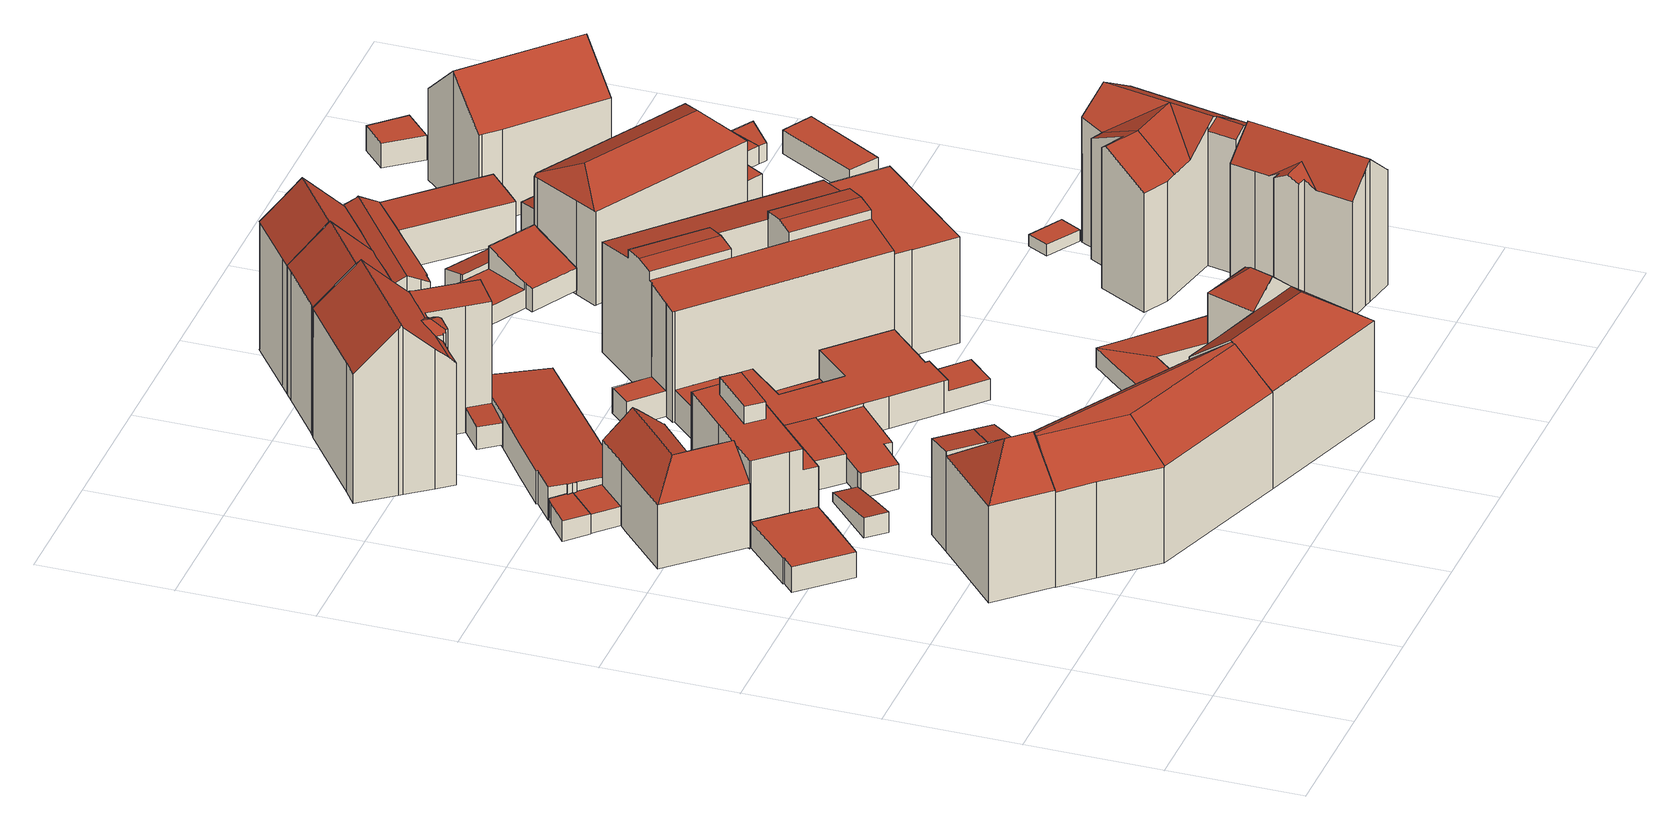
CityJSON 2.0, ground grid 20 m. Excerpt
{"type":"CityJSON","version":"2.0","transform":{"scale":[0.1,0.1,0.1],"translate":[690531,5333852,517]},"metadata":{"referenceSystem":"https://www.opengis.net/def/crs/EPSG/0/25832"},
"CityObjects":{
"building1":{"type":"Building","attributes":{"Gemeindeschluessel":"09162000","HoeheDach":"524.991","HoeheGrund":"520.970","Methode":"1000","NiedrigsteTraufeDesGebaeudes":"524.991","Geometrietyp2DReferenz":"3000","function":"31001_2000","roofType":"1000","measuredHeight":4.02},"geometry":[{"type":"MultiSurface","lod":"2","boundaries":[[[0,1,2,3]],[[4,5,6,7,8,9]],[[10,11,12,13]],[[3,2,11,10]],[[7,6,13,12]],[[4,9,14,15]],[[5,4,15,0,3,10,13,6]],[[9,8,7,12,11,2,1,14]],[[15,14,1,0]]],"semantics":{"surfaces":[{"type":"WallSurface"},{"type":"GroundSurface"},{"type":"RoofSurface"}],"values":[0,0,0,0,0,0,1,2,0]}}]},
"building2":{"type":"Building","attributes":{"Gemeindeschluessel":"09162000","HoeheDach":"541.400","HoeheGrund":"520.865","Methode":"2000","NiedrigsteTraufeDesGebaeudes":"535.930","Geometrietyp2DReferenz":"3000","function":"31001_9998","roofType":"3200","measuredHeight":20.54,"storeysAboveGround":5},"geometry":[{"type":"MultiSurface","lod":"2","boundaries":[[[16,17,18,19]],[[20,21,22,23]],[[24,25,26,27,28]],[[22,29,23]],[[16,24,28,30,31,32,17]],[[25,23,29,33,26]],[[34,35,32,31]],[[20,36,37,35,34,21]],[[27,38,30,28]],[[35,37,18,17,32]],[[26,33,38,27]],[[33,29,22,21,34,31,30,38]],[[20,23,25,24,16,19,36]],[[19,18,37,36]]],"semantics":{"surfaces":[{"type":"WallSurface"},{"type":"RoofSurface"},{"type":"GroundSurface"}],"values":[0,0,0,0,0,0,0,0,1,1,1,1,2,0]}}]},
"building3":{"type":"Building","attributes":{"Gemeindeschluessel":"09162000","HoeheDach":"534.930","HoeheGrund":"521.020","Methode":"2000","NiedrigsteTraufeDesGebaeudes":"530.955","Geometrietyp2DReferenz":"3000","function":"31001_9998","roofType":"3100","measuredHeight":13.91,"storeysAboveGround":3},"geometry":[{"type":"MultiSurface","lod":"2","boundaries":[[[39,40,41,42,43,44]],[[45,46,47,48,49,50]],[[51,52,53,54,49,48]],[[52,51,55,56,57,40,39,44,58,59,60,61,62,63,53]],[[50,64,65,66,67,68,43]],[[51,48,47,55]],[[49,54,69,70,65,64,50]],[[42,41,71,46,45,50,43]],[[59,67,66,60]],[[43,68,67,59,58,44]],[[65,70,69,54,53,63,62,61,60,66]],[[57,71,41,40]],[[57,56,55,47,46,71]]],"semantics":{"surfaces":[{"type":"WallSurface"},{"type":"RoofSurface"},{"type":"GroundSurface"}],"values":[0,1,0,2,1,0,1,1,0,0,0,0,0]}}]},
"building4":{"type":"Building","attributes":{"Gemeindeschluessel":"09162000","HoeheDach":"524.084","HoeheGrund":"520.920","Methode":"1000","NiedrigsteTraufeDesGebaeudes":"524.084","Geometrietyp2DReferenz":"3000","function":"31001_2000","roofType":"1000","measuredHeight":3.16},"geometry":[{"type":"MultiSurface","lod":"2","boundaries":[[[72,73,74,75]],[[76,77,78,79,80,81]],[[80,82,83,84,85,81]],[[84,83,86,87]],[[88,89,78,77]],[[77,76,81,85,84,87,72,75,90,88]],[[90,91,89,88]],[[75,74,91,90]],[[79,78,89,91,74,73,86,83,82,80]],[[87,86,73,72]]],"semantics":{"surfaces":[{"type":"WallSurface"},{"type":"GroundSurface"},{"type":"RoofSurface"}],"values":[0,0,0,0,0,1,0,0,2,0]}}]},
"building5":{"type":"Building","attributes":{"Gemeindeschluessel":"09162000","HoeheDach":"536.641","HoeheGrund":"520.920","Methode":"1000","NiedrigsteTraufeDesGebaeudes":"536.000","Geometrietyp2DReferenz":"3000","function":"31001_9998","roofType":"1000","measuredHeight":15.72},"geometry":[{"type":"MultiSurface","lod":"2","boundaries":[[[92,93,94,37,95,35]],[[23,96,20,97,36,98]],[[36,37,94,98]],[[98,94,93,23]],[[35,95,37,36,97,20]],[[96,23,93,92,35,20]]],"semantics":{"surfaces":[{"type":"RoofSurface"},{"type":"GroundSurface"},{"type":"WallSurface"}],"values":[0,1,2,2,2,2]}}]},
"building6":{"type":"Building","attributes":{"Gemeindeschluessel":"09162000","HoeheDach":"524.035","HoeheGrund":"521.020","Methode":"1000","NiedrigsteTraufeDesGebaeudes":"524.035","Geometrietyp2DReferenz":"3000","function":"31001_2000","roofType":"1000","measuredHeight":3.02},"geometry":[{"type":"MultiSurface","lod":"2","boundaries":[[[59,60,99,100]],[[100,99,101,102,103,104,105]],[[60,59,106,107,108,109,110]],[[101,110,109,102]],[[103,108,107,104]],[[59,100,105,106]],[[103,102,109,108]],[[105,104,107,106]],[[60,110,101,99]]],"semantics":{"surfaces":[{"type":"WallSurface"},{"type":"RoofSurface"},{"type":"GroundSurface"}],"values":[0,1,2,0,0,0,0,0,0]}}]},
"building7":{"type":"Building","attributes":{"Gemeindeschluessel":"09162000","HoeheDach":"524.172","HoeheGrund":"521.030","Methode":"1000","NiedrigsteTraufeDesGebaeudes":"522.413","Geometrietyp2DReferenz":"3000","function":"51009_1610","roofType":"1000","measuredHeight":3.14},"geometry":[{"type":"MultiSurface","lod":"2","boundaries":[[[111,112,113,114,115,116]],[[113,117,118,114]],[[111,119,120,112]],[[116,121,119,111]],[[121,122,118,117,120,119]],[[112,120,117,113]],[[114,118,122,115]],[[115,122,121,116]]],"semantics":{"surfaces":[{"type":"GroundSurface"},{"type":"WallSurface"},{"type":"RoofSurface"}],"values":[0,1,1,1,2,1,1,1]}}]},
"building8":{"type":"Building","attributes":{"Gemeindeschluessel":"09162000","HoeheDach":"541.180","HoeheGrund":"520.800","Methode":"2000","NiedrigsteTraufeDesGebaeudes":"535.838","Geometrietyp2DReferenz":"3000","function":"31001_1000","roofType":"2100","measuredHeight":20.38,"storeysAboveGround":5},"geometry":[{"type":"MultiSurface","lod":"2","boundaries":[[[123,124,125,126,127,128]],[[129,130,131,132,133,134,135,136]],[[137,138,139,123,128,140]],[[134,133,140,128,127,141]],[[131,130,142,139,138]],[[141,143,134]],[[142,124,123,139]],[[129,136,144,126,125]],[[132,137,140,133]],[[130,129,125,124,142]],[[131,138,137,132]],[[134,143,145,135]],[[135,145,144,136]],[[126,144,145,143,141,127]]],"semantics":{"surfaces":[{"type":"RoofSurface"},{"type":"GroundSurface"},{"type":"WallSurface"}],"values":[0,1,0,2,2,2,0,2,2,2,2,2,2,0]}}]},
"building9":{"type":"Building","attributes":{"Gemeindeschluessel":"09162000","HoeheDach":"537.343","HoeheGrund":"520.791","Methode":"2000","NiedrigsteTraufeDesGebaeudes":"531.300","Geometrietyp2DReferenz":"3000","function":"31001_9998","roofType":"1000","measuredHeight":16.55,"storeysAboveGround":4},"geometry":[{"type":"MultiSurface","lod":"2","boundaries":[[[146,147,148,149,150,151,152]],[[153,154,155,156]],[[157,158,159,160]],[[161,162,158,157]],[[163,164,165,166,161,157,160,167,168,169,170,171,172,173,174,175,176]],[[177,178,179,170,169,168]],[[162,180,181,182,183,184,185,186,187,188,179,178,177,189,159,158],[190,191,153,156]],[[166,180,162,161]],[[163,147,146,164]],[[176,148,147,163]],[[156,155,192,190]],[[154,193,192,155]],[[190,192,193,191]],[[172,187,186,173]],[[184,149,148,176,175,174,185]],[[173,186,185,174]],[[191,193,154,153]],[[159,189,177,168,167,160]],[[152,151,150,149,184,183,182,181]],[[170,179,188,171]],[[171,188,187,172]],[[165,164,146,152,181,180,166]]],"semantics":{"surfaces":[{"type":"RoofSurface"},{"type":"WallSurface"},{"type":"GroundSurface"}],"values":[0,1,1,1,2,1,0,1,1,1,1,0,1,1,1,1,1,1,1,1,1,1]}}]},
"building10":{"type":"Building","attributes":{"Gemeindeschluessel":"09162000","HoeheDach":"524.538","HoeheGrund":"520.630","Methode":"1000","NiedrigsteTraufeDesGebaeudes":"523.798","Geometrietyp2DReferenz":"3000","function":"51009_1610","roofType":"1000","measuredHeight":3.91},"geometry":[{"type":"MultiSurface","lod":"2","boundaries":[[[194,195,196,197]],[[198,199,200,201]],[[198,202,203,204,205,199]],[[197,196,206,207]],[[202,198,201,208,194,197,207,209,203]],[[208,201,200,210,195,194]],[[196,195,210,200,199,205,204,211,206]],[[207,206,211,209]],[[209,211,204,203]]],"semantics":{"surfaces":[{"type":"WallSurface"},{"type":"GroundSurface"},{"type":"RoofSurface"}],"values":[0,0,0,0,1,0,2,0,0]}}]},
"building11":{"type":"Building","attributes":{"Gemeindeschluessel":"09162000","HoeheDach":"525.450","HoeheGrund":"520.800","Methode":"1000","NiedrigsteTraufeDesGebaeudes":"525.450","Geometrietyp2DReferenz":"3000","function":"31001_2000","roofType":"1000","measuredHeight":4.65},"geometry":[{"type":"MultiSurface","lod":"2","boundaries":[[[212,213,214,215,216,217]],[[218,217,216,215,219,220]],[[213,212,221,163,176,214]],[[163,220,219,176]],[[176,219,215,214]],[[221,212,217,218,220,163]]],"semantics":{"surfaces":[{"type":"WallSurface"},{"type":"RoofSurface"},{"type":"GroundSurface"}],"values":[0,1,2,0,0,0]}}]},
"building12":{"type":"Building","attributes":{"Gemeindeschluessel":"09162000","HoeheDach":"524.962","HoeheGrund":"521.070","Methode":"1000","NiedrigsteTraufeDesGebaeudes":"524.962","Geometrietyp2DReferenz":"3000","function":"31001_2000","roofType":"1000","measuredHeight":3.89},"geometry":[{"type":"MultiSurface","lod":"2","boundaries":[[[222,223,224,225,226,227,228,229,230,231,232,233]],[[229,228,234,235,236,230]],[[237,238,239,240,241,242,243,244,245,236,235,234]],[[241,240,239,225,224,223]],[[243,233,232,244]],[[245,231,230,236]],[[242,241,223,222,233,243]],[[244,232,231,245]],[[238,226,225,239]],[[238,237,234,228,227,226]]],"semantics":{"surfaces":[{"type":"RoofSurface"},{"type":"WallSurface"},{"type":"GroundSurface"}],"values":[0,1,2,1,1,1,1,1,1,1]}}]},
"building13":{"type":"Building","attributes":{"Gemeindeschluessel":"09162000","HoeheDach":"525.927","HoeheGrund":"520.740","Methode":"2000","NiedrigsteTraufeDesGebaeudes":"524.840","Geometrietyp2DReferenz":"3000","function":"31001_9998","roofType":"9999","measuredHeight":5.19},"geometry":[{"type":"MultiSurface","lod":"2","boundaries":[[[246,247,248,249]],[[250,251,252,253]],[[253,252,254,255]],[[255,254,247,246]],[[256,257,258,259,260,261,262,263,264,265,266,267,268,269,270,250,253,255,246,249,271]],[[259,258,272,273,274,260]],[[261,275,276,262]],[[277,278,279,280,276,275,274,273,272,281,282,283,248,247,254,252,251,284,285,286,287]],[[265,278,277,266]],[[263,280,279,264]],[[268,286,285,269]],[[260,274,275,261]],[[257,281,272,258]],[[262,276,280,263]],[[257,256,271,283,282,281]],[[264,279,278,265]],[[267,287,286,268]],[[266,277,287,267]],[[285,284,251,250,270,269]],[[249,248,283,271]]],"semantics":{"surfaces":[{"type":"WallSurface"},{"type":"GroundSurface"},{"type":"RoofSurface"}],"values":[0,0,0,0,1,0,0,2,0,0,0,0,0,0,0,0,0,0,0,0]}}]},
"building14":{"type":"Building","attributes":{"Gemeindeschluessel":"09162000","HoeheDach":"547.660","HoeheGrund":"521.042","Methode":"2000","NiedrigsteTraufeDesGebaeudes":"540.303","Geometrietyp2DReferenz":"3000","function":"31001_1000","roofType":"3100","measuredHeight":26.62,"storeysAboveGround":5},"geometry":[{"type":"MultiSurface","lod":"2","boundaries":[[[288,289,290,291]],[[292,293,294,295]],[[296,297,298,299,300,301,302]],[[303,304,305,306]],[[300,307,301]],[[308,309,297,296,310,311]],[[310,296,302]],[[312,313,314,315,316]],[[295,294,317,318]],[[319,320,321,322]],[[323,305,304,324,307,300]],[[325,326,327,317,294,293,328,329,330]],[[330,307,324,325]],[[331,332,333,316,315,302,301,307,329,334,335,336]],[[318,317,327,337]],[[288,306,305,323,289]],[[314,311,310,302,315]],[[337,327,326,338]],[[290,289,323,300,299]],[[339,340,341,342]],[[292,343,335,334,328,293]],[[344,345,340,339]],[[331,321,320,346,341,340,345,332]],[[308,311,314,313]],[[303,338,326,325,324,304]],[[342,341,346,320,319]],[[347,322,321,331,336]],[[303,306,288,291,348,309,308,313,312,349,344,339,342,319,322,347,343,292,295,318,337,338]],[[329,307,330]],[[348,298,297,309]],[[312,316,333,349]],[[329,328,334]],[[344,349,333,332,345]],[[347,336,335,343]],[[348,291,290,299,298]]],"semantics":{"surfaces":[{"type":"WallSurface"},{"type":"RoofSurface"},{"type":"GroundSurface"}],"values":[0,0,1,0,1,0,0,0,0,0,1,1,0,1,0,0,1,0,1,0,0,0,1,0,0,0,0,2,0,0,0,0,0,0,0]}}]},
"building15":{"type":"Building","attributes":{"Gemeindeschluessel":"09162000","HoeheDach":"524.989","HoeheGrund":"521.090","Methode":"1000","NiedrigsteTraufeDesGebaeudes":"524.555","Geometrietyp2DReferenz":"3000","function":"31001_2000","roofType":"1000","measuredHeight":3.9},"geometry":[{"type":"MultiSurface","lod":"2","boundaries":[[[350,351,352,353]],[[354,355,356,357]],[[357,350,353,354]],[[355,352,351,356]],[[357,356,351,350]],[[353,352,355,354]]],"semantics":{"surfaces":[{"type":"WallSurface"},{"type":"GroundSurface"},{"type":"RoofSurface"}],"values":[0,0,1,2,0,0]}}]},
"building16":{"type":"Building","attributes":{"Gemeindeschluessel":"09162000","HoeheDach":"541.480","HoeheGrund":"520.780","Methode":"2000","NiedrigsteTraufeDesGebaeudes":"536.153","Geometrietyp2DReferenz":"3000","function":"31001_1000","roofType":"3200","measuredHeight":20.7,"storeysAboveGround":5},"geometry":[{"type":"MultiSurface","lod":"2","boundaries":[[[136,358,359,360]],[[361,362,363,364,365]],[[366,367,368]],[[369,366,368,370]],[[371,372,373,130,129,374,136,360,375,376,377,378]],[[361,379,362]],[[370,368,377,376]],[[130,365,364,129]],[[380,367,366,369]],[[367,378,377,368]],[[362,379,380,381,370,382,359,358,363]],[[373,361,365,130]],[[360,359,382,375]],[[364,363,358,136,374,129]],[[375,382,370,376]],[[373,372,371,378,367,380,379,361]],[[381,380,369,370]]],"semantics":{"surfaces":[{"type":"WallSurface"},{"type":"RoofSurface"},{"type":"GroundSurface"}],"values":[0,1,1,1,2,1,0,0,1,0,1,0,0,0,0,0,0]}}]},
"building17":{"type":"Building","attributes":{"Gemeindeschluessel":"09162000","HoeheDach":"547.152","HoeheGrund":"521.150","Methode":"1000","NiedrigsteTraufeDesGebaeudes":"541.380","Geometrietyp2DReferenz":"3000","function":"31001_9998","roofType":"3100","measuredHeight":26,"storeysAboveGround":6},"geometry":[{"type":"MultiSurface","lod":"2","boundaries":[[[383,384,385,386,387,388,389,390,391,392,393,394]],[[389,395,396,390]],[[321,397,398,399,400,401,402,403,404]],[[386,397,321,387]],[[402,401,394,393,392,391,405,403]],[[384,399,398,385]],[[385,398,397,386]],[[390,396,405,391]],[[388,406,395,389]],[[383,400,399,384]],[[383,394,401,400]],[[404,403,405,396,395,406]],[[387,321,404,406,388]]],"semantics":{"surfaces":[{"type":"GroundSurface"},{"type":"WallSurface"},{"type":"RoofSurface"}],"values":[0,1,2,1,1,1,1,1,1,1,1,2,1]}}]},
"building18":{"type":"Building","attributes":{"Gemeindeschluessel":"09162000","HoeheDach":"525.360","HoeheGrund":"520.352","Methode":"2000","NiedrigsteTraufeDesGebaeudes":"520.898","Geometrietyp2DReferenz":"3000","function":"31001_2000","roofType":"1000","measuredHeight":5.01},"geometry":[{"type":"MultiSurface","lod":"2","boundaries":[[[407,408,409,410]],[[411,412,413,414]],[[415,416,417,418]],[[419,420,421,422]],[[423,424,421,420]],[[418,425,426,415]],[[417,427,425,418]],[[428,429,215,430]],[[431,432,433,414,413,434]],[[433,435,411,414]],[[415,426,436,416]],[[431,434,437,438]],[[439,432,431,438,428,430,440,423,420,419,407,410]],[[440,430,215,219]],[[439,410,409,412,411,435]],[[428,438,437,429]],[[440,219,424,423]],[[439,435,433,432]],[[215,429,437,434,413,412,409,408,436,426,425,427,422,421,424,219]],[[407,419,422,427,417,416,436,408]]],"semantics":{"surfaces":[{"type":"WallSurface"},{"type":"RoofSurface"},{"type":"GroundSurface"}],"values":[0,0,1,0,0,0,0,0,0,1,0,0,2,0,0,0,0,0,1,0]}}]},
"building19":{"type":"Building","attributes":{"Gemeindeschluessel":"09162000","HoeheDach":"524.457","HoeheGrund":"521.030","Methode":"1000","NiedrigsteTraufeDesGebaeudes":"524.457","Geometrietyp2DReferenz":"3000","function":"31001_2000","roofType":"1000","measuredHeight":3.43},"geometry":[{"type":"MultiSurface","lod":"2","boundaries":[[[441,442,443,444,445,446,447]],[[295,448,443,442]],[[449,448,295,292,343,450,451]],[[295,442,441,292]],[[447,446,450,343]],[[449,451,445,444]],[[445,451,450,446]],[[292,441,447,343]],[[448,449,444,443]]],"semantics":{"surfaces":[{"type":"RoofSurface"},{"type":"WallSurface"},{"type":"GroundSurface"}],"values":[0,1,2,1,1,1,1,1,1]}}]},
"building20":{"type":"Building","attributes":{"Gemeindeschluessel":"09162000","HoeheDach":"547.148","HoeheGrund":"521.060","Methode":"1000","NiedrigsteTraufeDesGebaeudes":"541.290","Geometrietyp2DReferenz":"3000","function":"31001_9998","roofType":"3100","measuredHeight":26.09,"storeysAboveGround":6},"geometry":[{"type":"MultiSurface","lod":"2","boundaries":[[[452,453,454,455,456,457]],[[458,394,459,460,461,391]],[[460,457,456,455,462,463,461]],[[464,465,466,467]],[[467,466,468,469]],[[467,469,394,458,391,470,471,454,453,452,464]],[[463,462,455,454,471,470]],[[459,468,466,465,457,460]],[[391,461,463,470]],[[465,464,452,457]],[[469,468,459,394]]],"semantics":{"surfaces":[{"type":"WallSurface"},{"type":"RoofSurface"},{"type":"GroundSurface"}],"values":[0,0,1,0,0,2,0,1,0,0,0]}}]},
"building21":{"type":"Building","attributes":{"Gemeindeschluessel":"09162000","HoeheDach":"523.848","HoeheGrund":"520.790","Methode":"2000","NiedrigsteTraufeDesGebaeudes":"523.544","Geometrietyp2DReferenz":"3000","function":"31001_2000","roofType":"1000","measuredHeight":3.06},"geometry":[{"type":"MultiSurface","lod":"2","boundaries":[[[472,473,474,475,476,477]],[[478,479,480,481,482,483]],[[375,484,485,360]],[[486,487,484,375]],[[486,488,489,490,491,487]],[[484,487,491,490,477,492,493,485]],[[474,473,481,480]],[[479,478,494,495,489,488,486,375,360,496,497,476,475,474,480]],[[493,492,477,476,497,496]],[[495,494,478,483,498,499,490,489]],[[490,499,498,483,482,481,473,472,477]],[[360,485,493,496]]],"semantics":{"surfaces":[{"type":"WallSurface"},{"type":"RoofSurface"},{"type":"GroundSurface"}],"values":[0,0,0,0,0,1,0,2,0,0,1,0]}}]},
"building22":{"type":"Building","attributes":{"Gemeindeschluessel":"09162000","HoeheDach":"540.990","HoeheGrund":"520.390","Methode":"1000","NiedrigsteTraufeDesGebaeudes":"524.380","Geometrietyp2DReferenz":"3000","function":"31001_9998","roofType":"2100","measuredHeight":20.6,"storeysAboveGround":4},"geometry":[{"type":"MultiSurface","lod":"2","boundaries":[[[500,501,502,503]],[[419,504,505,506]],[[507,407,419,506,508,500,503,509,510,511]],[[509,503,502,512,513,514]],[[515,516,517,518]],[[510,519,520,511]],[[521,522,523,524]],[[525,512,502,501]],[[526,527,528,529,530,531,514,513,532,505,504]],[[533,534,535,536]],[[535,534,537,520,519,538]],[[522,539,540,523]],[[530,515,518,531]],[[534,540,539,537]],[[528,521,524,529]],[[538,541,542,535]],[[533,543,529,524,523,540,534]],[[506,505,532,508]],[[516,542,541,517]],[[507,511,520,537,539,522,521,528,527]],[[544,536,535,542,516,515,530]],[[544,530,529,543]],[[526,504,419,407]],[[533,536,544,543]],[[507,527,526,407]],[[510,509,514,531,518,517,541,538,519]],[[500,508,532,525,501]],[[525,532,513,512]]],"semantics":{"surfaces":[{"type":"WallSurface"},{"type":"GroundSurface"},{"type":"RoofSurface"}],"values":[0,0,1,0,2,0,2,2,2,0,2,2,0,0,0,0,0,0,2,0,0,0,0,2,0,0,0,0]}}]},
"building23":{"type":"Building","attributes":{"Gemeindeschluessel":"09162000","HoeheDach":"523.711","HoeheGrund":"521.030","Methode":"1000","NiedrigsteTraufeDesGebaeudes":"523.711","Geometrietyp2DReferenz":"3000","function":"31001_2000","roofType":"1000","measuredHeight":2.68},"geometry":[{"type":"MultiSurface","lod":"2","boundaries":[[[545,546,547,548]],[[548,547,549,550]],[[551,552,553,554,545,548,550,555]],[[551,556,557,552]],[[553,558,559,554]],[[552,557,558,553]],[[555,560,556,551]],[[550,549,560,555]],[[560,549,547,546,559,558,557,556]],[[554,559,546,545]]],"semantics":{"surfaces":[{"type":"WallSurface"},{"type":"GroundSurface"},{"type":"RoofSurface"}],"values":[0,0,1,0,0,0,0,0,2,0]}}]},
"building24":{"type":"Building","attributes":{"Gemeindeschluessel":"09162000","HoeheDach":"527.332","HoeheGrund":"520.770","Methode":"2000","NiedrigsteTraufeDesGebaeudes":"523.724","Geometrietyp2DReferenz":"3000","function":"31001_2000","roofType":"1000","measuredHeight":6.56},"geometry":[{"type":"MultiSurface","lod":"2","boundaries":[[[561,562,563,564]],[[547,565,566,567,568,569]],[[570,571,572,573,574,549,575]],[[561,564,576,571,570,575,569,568,567,577,578,579,580,581]],[[576,582,572,571]],[[574,583,584,585,586,566,565,547,549]],[[585,584,579,578,577,586]],[[583,587,588,581,580,579,584]],[[574,573,587,583]],[[567,566,586,577]],[[575,549,547,569]],[[563,562,588,587,573,572,582]],[[564,563,582,576]],[[581,588,562,561]]],"semantics":{"surfaces":[{"type":"WallSurface"},{"type":"GroundSurface"},{"type":"RoofSurface"}],"values":[0,0,0,1,0,2,0,0,0,0,0,2,0,0]}}]},
"building25":{"type":"Building","attributes":{"Gemeindeschluessel":"09162000","HoeheDach":"537.147","HoeheGrund":"520.370","Methode":"1000","NiedrigsteTraufeDesGebaeudes":"537.147","Geometrietyp2DReferenz":"3000","function":"31001_9998","roofType":"1000","measuredHeight":16.78,"storeysAboveGround":4},"geometry":[{"type":"MultiSurface","lod":"2","boundaries":[[[511,589,590,591]],[[507,592,589,511]],[[591,590,593,594]],[[594,593,595,596]],[[507,511,591,594,596,597]],[[597,598,592,507]],[[596,595,598,597]],[[598,595,593,590,589,592]]],"semantics":{"surfaces":[{"type":"WallSurface"},{"type":"GroundSurface"},{"type":"RoofSurface"}],"values":[0,0,0,0,1,0,0,2]}}]},
"building26":{"type":"Building","attributes":{"Gemeindeschluessel":"09162000","HoeheDach":"528.890","HoeheGrund":"520.700","Methode":"2000","NiedrigsteTraufeDesGebaeudes":"527.232","Geometrietyp2DReferenz":"3000","function":"31001_1000","roofType":"3100","measuredHeight":8.19,"storeysAboveGround":2},"geometry":[{"type":"MultiSurface","lod":"2","boundaries":[[[599,600,601,602,603,604]],[[605,606,607,608,609,610]],[[611,612,613,614]],[[615,616,617,618]],[[619,620,621,622]],[[623,624,625,626]],[[601,600,627,628]],[[610,609,612,611]],[[629,630,631,632]],[[633,634,604,603]],[[622,621,634,633]],[[628,627,635,636]],[[624,613,612,609,608,607,637,635,627,600,599,625]],[[628,636,638,606,605,610,611,614,623,626,615,618,629,632,619,622,633,603,602,601]],[[606,638,636,635,637,607]],[[632,631,620,619]],[[614,613,624,623]],[[626,625,616,615]],[[625,599,604,634,621,620,631,630,617,616]],[[618,617,630,629]]],"semantics":{"surfaces":[{"type":"WallSurface"},{"type":"RoofSurface"},{"type":"GroundSurface"}],"values":[0,0,0,0,0,0,0,0,0,0,0,0,1,2,0,0,0,0,1,0]}}]},
"building27":{"type":"Building","attributes":{"Gemeindeschluessel":"09162000","HoeheDach":"524.676","HoeheGrund":"520.630","Methode":"1000","NiedrigsteTraufeDesGebaeudes":"523.929","Geometrietyp2DReferenz":"3000","function":"31001_2000","roofType":"2100","measuredHeight":4.05},"geometry":[{"type":"MultiSurface","lod":"2","boundaries":[[[639,640,641,642]],[[643,644,645,646]],[[646,645,647,648]],[[649,650,651,652]],[[652,651,644,643]],[[645,644,651,650,641,640,647]],[[648,647,640,639]],[[642,641,650,649]],[[648,639,642,649,652,643,646]]],"semantics":{"surfaces":[{"type":"WallSurface"},{"type":"RoofSurface"},{"type":"GroundSurface"}],"values":[0,0,0,0,0,1,0,0,2]}}]},
"building28":{"type":"Building","attributes":{"Gemeindeschluessel":"09162000","HoeheDach":"542.952","HoeheGrund":"520.519","Methode":"2000","NiedrigsteTraufeDesGebaeudes":"538.748","Geometrietyp2DReferenz":"3000","function":"31001_1000","roofType":"3100","measuredHeight":22.43,"storeysAboveGround":6},"geometry":[{"type":"MultiSurface","lod":"2","boundaries":[[[653,654,655,656,657]],[[658,659,660,661,662]],[[663,664,665,662,661]],[[666,667,654,653]],[[665,664,668,669]],[[670,671,672,673]],[[674,675,676,677]],[[678,679,660,659,680]],[[681,682,671,670]],[[660,679,663,661]],[[658,662,665,669,683]],[[684,672,671,682,680,659,658,683,685,676,675,686]],[[668,687,685,683,669]],[[678,680,682,681]],[[688,656,655]],[[666,673,672,684,667]],[[677,676,685,687]],[[655,654,667,684,686,688]],[[674,677,687,668,664,663,679,678,681,670,673,666,653,657]],[[674,657,656,688,686,675]]],"semantics":{"surfaces":[{"type":"WallSurface"},{"type":"RoofSurface"},{"type":"GroundSurface"}],"values":[0,1,0,0,0,0,0,0,0,0,1,1,0,0,1,0,0,1,2,0]}}]},
"building29":{"type":"Building","attributes":{"Gemeindeschluessel":"09162000","HoeheDach":"543.060","HoeheGrund":"520.360","Methode":"2000","NiedrigsteTraufeDesGebaeudes":"539.167","Geometrietyp2DReferenz":"3000","function":"31001_1000","roofType":"3200","measuredHeight":22.7,"storeysAboveGround":5},"geometry":[{"type":"MultiSurface","lod":"2","boundaries":[[[689,690,691,692]],[[693,694,689,695]],[[696,697,692,691,698,699]],[[689,694,700,701,690]],[[702,703,704,705]],[[706,707,708,709,710,711]],[[712,713,714,715]],[[716,711,710,717,718]],[[697,719,689,692]],[[720,703,702,721,722]],[[723,724,719,697]],[[725,726,716,718,727]],[[712,728,693,695,713]],[[699,698,722,721]],[[706,711,716,726]],[[710,709,714,713,695,689,719,724]],[[693,728,729,700,694]],[[723,727,718,717,724]],[[696,725,727,723,697]],[[710,724,717]],[[706,726,725,696,699,721,702,705,730,729,728,712,715,708,707]],[[705,704,731,730]],[[700,729,730,731,701]],[[690,701,731,704,703,720]],[[715,714,709,708]],[[720,722,698,691,690]]],"semantics":{"surfaces":[{"type":"RoofSurface"},{"type":"WallSurface"},{"type":"GroundSurface"}],"values":[0,0,1,0,1,1,1,0,0,1,1,1,1,1,1,0,1,0,1,1,2,1,1,0,1,0]}}]},
"building30":{"type":"Building","attributes":{"Gemeindeschluessel":"09162000","HoeheDach":"538.400","HoeheGrund":"520.160","Methode":"2000","NiedrigsteTraufeDesGebaeudes":"534.892","Geometrietyp2DReferenz":"3000","function":"31001_1000","roofType":"3200","measuredHeight":18.24,"storeysAboveGround":4},"geometry":[{"type":"MultiSurface","lod":"2","boundaries":[[[732,733,734,735]],[[736,737,738,739]],[[740,741,742,743]],[[744,745,746,747,739,738]],[[748,749,733,732]],[[750,751,752,753,754,755]],[[753,752,737,736]],[[756,757,734,733,749,745,744,758]],[[743,759,760,755,754,753,736,739,747,746,748,732,735,761,740]],[[746,745,749,748]],[[761,757,741,740]],[[760,759,743,742,762,763]],[[760,763,750,755]],[[763,762,756,758,751,750]],[[742,741,757,756,762]],[[735,734,757,761]],[[758,744,738,737,752,751]]],"semantics":{"surfaces":[{"type":"WallSurface"},{"type":"RoofSurface"},{"type":"GroundSurface"}],"values":[0,0,0,0,0,0,0,1,2,0,0,0,0,1,1,0,1]}}]},
"building31":{"type":"Building","attributes":{"Gemeindeschluessel":"09162000","HoeheDach":"527.396","HoeheGrund":"520.470","Methode":"1000","NiedrigsteTraufeDesGebaeudes":"526.758","Geometrietyp2DReferenz":"3000","function":"31001_2000","roofType":"1000","measuredHeight":6.93},"geometry":[{"type":"MultiSurface","lod":"2","boundaries":[[[764,765,766,767]],[[768,769,767,766,770,771]],[[772,773,765,764]],[[774,771,770,766,765,773,775]],[[776,768,771,774,775,777]],[[769,768,776,777,772,764,767]],[[777,775,773,772]]],"semantics":{"surfaces":[{"type":"WallSurface"},{"type":"RoofSurface"},{"type":"GroundSurface"}],"values":[0,0,0,1,0,2,0]}}]},
"building32":{"type":"Building","attributes":{"Gemeindeschluessel":"09162000","HoeheDach":"530.073","HoeheGrund":"520.535","Methode":"2000","NiedrigsteTraufeDesGebaeudes":"526.879","Geometrietyp2DReferenz":"3000","function":"31001_9998","roofType":"2100","measuredHeight":9.54,"storeysAboveGround":2},"geometry":[{"type":"MultiSurface","lod":"2","boundaries":[[[778,779,780,781,782]],[[783,784,785,786]],[[787,778,782,788]],[[785,784,789,790,791,792]],[[793,794,781,780,791,790]],[[781,794,795,788,782]],[[796,789,784,783]],[[779,792,791,780]],[[793,790,789,796]],[[787,788,795,794,793,796,783,786]],[[778,787,786,785,792,779]]],"semantics":{"surfaces":[{"type":"RoofSurface"},{"type":"WallSurface"},{"type":"GroundSurface"}],"values":[0,1,1,0,1,1,1,1,1,2,1]}}]},
"building33":{"type":"Building","attributes":{"Gemeindeschluessel":"09162000","HoeheDach":"522.195","HoeheGrund":"520.441","Methode":"1000","NiedrigsteTraufeDesGebaeudes":"522.195","Geometrietyp2DReferenz":"3000","function":"31001_9998","roofType":"1000","measuredHeight":1.75},"geometry":[{"type":"MultiSurface","lod":"2","boundaries":[[[797,798,799,800]],[[799,801,802,800]],[[797,803,804,798]],[[800,802,803,797]],[[798,804,801,799]],[[802,801,804,803]]],"semantics":{"surfaces":[{"type":"GroundSurface"},{"type":"WallSurface"},{"type":"RoofSurface"}],"values":[0,1,1,1,1,2]}}]},
"building34":{"type":"Building","attributes":{"Gemeindeschluessel":"09162000","HoeheDach":"524.690","HoeheGrund":"517.460","Methode":"1000","NiedrigsteTraufeDesGebaeudes":"524.690","Geometrietyp2DReferenz":"3000","function":"31001_2000","roofType":"1000","measuredHeight":7.23},"geometry":[{"type":"MultiSurface","lod":"2","boundaries":[[[805,806,807,808,809,810,811,812]],[[813,814,815,816,817,818]],[[819,820,805,812]],[[815,814,821,822]],[[823,824,825,826,820,819]],[[826,825,827,828,821,814,813,818,829,808,807,806,805,820]],[[830,829,818,817]],[[831,824,823,819,812,811,810,809,830,817,816,815,822,832]],[[831,827,825,824]],[[809,808,829,830]],[[832,828,827,831]],[[822,821,828,832]]],"semantics":{"surfaces":[{"type":"WallSurface"},{"type":"RoofSurface"},{"type":"GroundSurface"}],"values":[0,0,0,0,0,1,0,2,0,0,0,0]}}]},
"building35":{"type":"Building","attributes":{"Gemeindeschluessel":"09162000","HoeheDach":"524.064","HoeheGrund":"520.260","Methode":"1000","NiedrigsteTraufeDesGebaeudes":"524.064","Geometrietyp2DReferenz":"3000","function":"31001_2000","roofType":"1000","measuredHeight":3.8},"geometry":[{"type":"MultiSurface","lod":"2","boundaries":[[[833,834,835,836]],[[837,838,839,840]],[[837,840,841,842]],[[837,842,835,834,838]],[[841,836,835,842]],[[839,838,834,833]],[[840,839,833,836,841]]],"semantics":{"surfaces":[{"type":"WallSurface"},{"type":"GroundSurface"},{"type":"RoofSurface"}],"values":[0,0,0,1,0,0,2]}}]},
"building36":{"type":"Building","attributes":{"Gemeindeschluessel":"09162000","HoeheDach":"538.399","HoeheGrund":"517.577","Methode":"2000","NiedrigsteTraufeDesGebaeudes":"531.218","Geometrietyp2DReferenz":"3000","function":"31001_9998","roofType":"3100","measuredHeight":20.82,"storeysAboveGround":3},"geometry":[{"type":"MultiSurface","lod":"2","boundaries":[[[843,844,845,846,847,848]],[[848,847,849,850]],[[851,852,853,854]],[[855,856,857,858,859,860,861,862,863,864,865,866,867,868,869,852,851]],[[860,859,870,871,872,861]],[[873,862,861,872]],[[869,868,867,874,875,876,853,852]],[[844,877,878,856,855,845]],[[867,866,865,879,880,874]],[[881,857,856,878]],[[879,865,864,882]],[[883,881,878,877,844,843,848,850,884,854,853,876,875,874,880,879,882,885,873,872,871,870]],[[884,886,851,854]],[[881,883,870,859,858,857]],[[850,849,886,884]],[[873,885,882,864,863,862]],[[849,847,846,845,855,851,886]]],"semantics":{"surfaces":[{"type":"WallSurface"},{"type":"RoofSurface"},{"type":"GroundSurface"}],"values":[0,0,0,1,0,0,0,0,0,0,0,2,0,0,0,0,1]}}]},
"building37":{"type":"Building","attributes":{"Gemeindeschluessel":"09162000","HoeheDach":"523.971","HoeheGrund":"520.330","Methode":"1000","NiedrigsteTraufeDesGebaeudes":"523.971","Geometrietyp2DReferenz":"3000","function":"31001_1000","roofType":"1000","measuredHeight":3.64},"geometry":[{"type":"MultiSurface","lod":"2","boundaries":[[[887,888,889,890,891]],[[892,893,894,890,889,888]],[[887,895,892,888]],[[891,896,895,887]],[[896,891,890,894]],[[895,896,894,893,892]]],"semantics":{"surfaces":[{"type":"GroundSurface"},{"type":"WallSurface"},{"type":"RoofSurface"}],"values":[0,1,1,1,1,2]}}]},
"building38":{"type":"Building","attributes":{"Gemeindeschluessel":"09162000","HoeheDach":"523.204","HoeheGrund":"520.360","Methode":"1000","NiedrigsteTraufeDesGebaeudes":"523.204","Geometrietyp2DReferenz":"3000","function":"31001_2000","roofType":"1000","measuredHeight":2.84},"geometry":[{"type":"MultiSurface","lod":"2","boundaries":[[[897,898,899,900,901,902]],[[903,904,905,906]],[[904,898,897,902,907,905]],[[899,898,904,903]],[[903,906,908,901,900,899]],[[905,907,902,901,908,906]]],"semantics":{"surfaces":[{"type":"WallSurface"},{"type":"RoofSurface"},{"type":"GroundSurface"}],"values":[0,0,1,0,2,0]}}]},
"building39":{"type":"Building","attributes":{"Gemeindeschluessel":"09162000","HoeheDach":"524.532","HoeheGrund":"520.601","Methode":"1000","NiedrigsteTraufeDesGebaeudes":"524.532","Geometrietyp2DReferenz":"3000","function":"31001_2000","roofType":"1000","measuredHeight":3.93,"storeysAboveGround":1},"geometry":[{"type":"MultiSurface","lod":"2","boundaries":[[[909,910,911,912]],[[913,914,912,911]],[[915,916,914,913]],[[910,909,916,915]],[[911,910,915,913]],[[909,912,914,916]]],"semantics":{"surfaces":[{"type":"WallSurface"},{"type":"GroundSurface"},{"type":"RoofSurface"}],"values":[0,0,0,0,1,2]}}]},
"building40":{"type":"Building","attributes":{"Gemeindeschluessel":"09162000","HoeheDach":"523.199","HoeheGrund":"520.360","Methode":"1000","NiedrigsteTraufeDesGebaeudes":"523.199","Geometrietyp2DReferenz":"3000","function":"31001_2000","roofType":"1000","measuredHeight":2.84},"geometry":[{"type":"MultiSurface","lod":"2","boundaries":[[[917,918,919,920,904,903]],[[904,898,899,903]],[[899,898,921,922]],[[922,921,923,924]],[[924,923,919,918]],[[920,919,923,921,898,904]],[[918,917,903,899,922,924]]],"semantics":{"surfaces":[{"type":"WallSurface"},{"type":"RoofSurface"},{"type":"GroundSurface"}],"values":[0,0,0,0,0,1,2]}}]}
},
"vertices":[
[30,617,40],[30,617,80],[28,618,80],[28,618,40],[76,531,40],[140,590,40],[168,617,40],[168,617,80],[140,590,80],[76,531,80],[102,689,40],[102,689,80],[140,648,80],[140,648,40],[12,600,80],[12,600,40],
[179,440,39],[179,440,196],[213,471,190],[213,471,39],[220,395,39],[220,395,190],[243,369,190],[243,369,39],[74,343,39],[141,272,39],[141,272,191],[75,342,191],[74,343,190],[243,369,191],[178,439,190],[179,439,189],[179,439,196],[192,320,244],[220,395,189],[220,395,196],[254,426,39],[254,426,190],[163,351,244],
[71,722,40],[101,690,40],[101,690,141],[71,722,141],[9,789,141],[9,789,40],[110,758,179],[139,726,179],[176,761,142],[148,793,141],[148,794,140],[78,792,179],[148,793,40],[148,794,40],[208,848,40],[208,848,140],[176,761,40],[139,726,40],[138,725,40],[86,861,40],[97,871,40],[140,912,40],[174,881,40],[179,876,40],[207,849,40],[117,828,179],[174,881,179],[140,912,141],[97,871,141],[86,861,141],[207,849,140],[179,876,174],[138,725,179],
[83,969,39],[83,969,71],[103,950,71],[103,950,39],[38,930,39],[65,903,39],[65,903,71],[38,930,71],[35,933,71],[35,933,39],[65,956,71],[72,961,71],[72,961,39],[65,956,39],[81,967,71],[81,967,39],[108,943,39],[108,943,71],[102,948,39],[102,948,71],
[221,393,196],[243,369,196],[274,404,190],[238,412,193],[221,393,39],[238,412,39],[274,404,39],
[140,912,70],[97,871,70],[142,913,70],[114,940,70],[113,939,70],[108,943,70],[65,903,70],[65,903,40],[108,943,40],[113,939,40],[114,940,40],[142,913,40],
[173,554,40],[247,623,40],[272,596,40],[265,590,40],[236,562,40],[198,527,40],[272,596,54],[265,590,56],[173,554,72],[247,623,54],[198,527,72],[236,562,63],
[278,213,242],[493,139,242],[495,144,242],[495,145,242],[190,319,242],[186,314,242],[495,144,38],[472,78,38],[248,154,38],[182,228,38],[141,272,38],[243,369,38],[298,337,38],[518,212,38],[182,228,189],[248,154,188],[249,154,189],[141,272,188],[243,369,189],[472,78,190],[243,369,188],[518,212,188],[298,337,189],
[168,616,143],[242,685,143],[314,752,143],[298,767,143],[279,749,143],[219,693,143],[153,633,143],[209,705,176],[209,705,203],[188,728,203],[188,728,176],[101,690,38],[101,690,176],[138,725,176],[138,725,38],[102,689,38],[102,689,176],[242,685,38],[168,616,38],[153,633,38],[140,648,38],[166,751,38],[176,761,38],[226,807,38],[238,818,38],[241,820,38],[241,821,38],[279,786,38],[284,781,38],[298,767,38],[314,752,38],[176,761,176],[226,807,176],[238,818,176],[140,648,176],[153,633,176],[219,693,176],[279,749,176],[298,767,176],[284,781,176],[279,786,176],[241,821,176],[241,820,176],[166,751,176],[248,783,176],[269,760,176],[248,783,203],[269,760,203],
[210,850,36],[210,850,75],[210,851,75],[210,851,36],[241,821,36],[241,821,75],[241,820,75],[241,820,36],[255,835,36],[273,855,36],[273,855,68],[255,835,72],[163,895,75],[163,895,36],[238,822,36],[200,924,36],[238,822,75],[200,924,68],
[300,622,38],[301,623,38],[374,691,38],[374,691,84],[301,623,84],[300,622,84],[280,644,84],[314,752,84],[242,685,84],[280,644,38],
[286,568,80],[304,549,80],[305,550,80],[346,585,80],[354,576,80],[393,611,80],[428,642,80],[427,642,80],[374,691,80],[300,622,80],[272,596,80],[265,590,80],[428,642,41],[427,642,41],[374,691,41],[393,611,41],[354,576,41],[346,585,41],[305,550,41],[304,549,41],[286,568,41],[265,590,41],[272,596,41],[300,622,41],
[320,1150,37],[320,1150,89],[325,1142,88],[325,1142,37],[237,1087,37],[237,1087,89],[274,1115,89],[274,1115,37],[314,1145,89],[314,1145,37],[238,953,37],[200,924,37],[163,895,37],[162,896,37],[151,906,37],[142,913,37],[114,940,37],[113,939,37],[108,943,37],[102,948,37],[103,950,37],[83,969,37],[118,996,37],[117,998,37],[176,1042,37],[385,1067,37],[163,895,78],[162,896,79],[151,906,80],[142,913,81],[114,940,85],[103,950,86],[102,948,86],[108,943,86],[113,939,85],[200,924,78],[238,953,79],[385,1067,79],[176,1042,89],[117,998,89],[118,996,89],[83,969,89],
[207,1163,40],[207,1163,243],[184,1146,243],[184,1146,40],[259,1218,40],[259,1218,245],[314,1145,245],[314,1145,40],[167,1147,243],[169,1148,244],[172,1145,244],[176,1146,246],[181,1169,256],[173,1180,256],[161,1155,243],[202,1179,40],[202,1179,243],[206,1174,243],[206,1174,40],[200,1184,243],[144,1130,40],[169,1148,40],[167,1147,233],[144,1130,233],[104,1136,40],[122,1113,40],[122,1113,233],[116,1120,243],[104,1136,261],[274,1115,240],[274,1115,40],[175,1334,40],[175,1334,243],[211,1285,301],[211,1285,40],[206,1167,245],[203,1180,243],[203,1180,239],[217,1190,240],[252,1144,240],[255,1225,245],[236,1210,243],[200,1184,239],[215,1279,307],[75,1174,307],[77,1172,303],[255,1225,243],[246,1236,256],[217,1276,303],[252,1144,40],[217,1190,40],[34,1228,40],[34,1228,243],[58,1246,243],[58,1246,40],[246,1236,40],[72,1178,40],[72,1178,302],[81,1263,243],[217,1276,40],[172,1145,40],[77,1172,40],
[252,1144,41],[252,1144,80],[274,1115,80],[274,1115,41],[237,1087,41],[237,1087,76],[215,1116,76],[215,1116,41],
[518,212,192],[525,210,192],[525,210,38],[684,7,192],[641,96,245],[495,145,245],[495,144,244],[472,78,192],[704,189,228],[757,215,192],[679,241,192],[692,154,228],[653,167,192],[731,141,38],[731,140,38],[684,7,38],[495,145,38],[583,190,38],[653,167,38],[679,241,38],[757,215,38],[731,140,192],[731,141,192],[692,154,192],[583,190,192],
[323,1295,41],[294,1272,41],[246,1236,41],[217,1276,41],[211,1285,41],[175,1334,41],[182,1339,41],[251,1391,41],[265,1401,41],[301,1353,41],[325,1322,41],[337,1305,41],[182,1339,244],[251,1391,244],[217,1276,292],[246,1236,244],[294,1272,244],[323,1295,244],[337,1305,244],[325,1322,264],[301,1353,302],[211,1285,302],[265,1401,244],[175,1334,244],
[619,664,34],[619,664,84],[554,598,84],[554,598,34],[559,594,67],[559,594,84],[521,554,84],[521,554,67],[486,688,39],[537,742,39],[463,811,39],[413,757,39],[378,892,34],[279,786,34],[279,786,84],[378,892,84],[284,781,34],[284,781,84],[413,757,84],[486,688,84],[463,811,84],[428,642,34],[428,642,84],[374,691,34],[517,558,34],[568,511,34],[568,511,67],[517,558,84],[606,551,67],[537,742,84],[456,615,84],[456,615,34],[606,551,34],[314,752,34],
[259,1218,75],[314,1145,75],[320,1150,75],[355,1175,75],[363,1181,75],[294,1272,75],[246,1236,75],[320,1150,40],[355,1175,40],[294,1272,40],[363,1181,40],
[395,1425,41],[376,1451,41],[360,1473,41],[360,1473,243],[376,1451,269],[395,1425,301],[301,1354,41],[337,1305,243],[301,1354,301],[265,1401,243],[359,1473,243],[282,1414,243],[431,1377,41],[431,1377,244],[381,1338,243],[381,1338,41],[355,1319,243],[355,1319,41],[282,1414,41],[359,1473,41],
[732,361,68],[836,267,68],[836,267,38],[732,361,38],[687,402,38],[687,402,68],[848,176,38],[849,177,38],[861,243,38],[861,243,68],[849,177,65],[848,176,65],[583,190,66],[525,210,68],[599,209,38],[599,209,66],[694,318,38],[695,319,38],[695,319,66],[694,318,66],[650,359,68],[555,246,68],[762,256,38],[696,318,38],[555,246,38],[650,359,38],[762,256,65],[696,318,66],
[344,948,34],[344,948,74],[372,978,74],[372,978,34],[378,892,208],[376,894,208],[376,894,34],[620,665,34],[387,907,34],[416,937,34],[513,1041,34],[757,812,34],[415,937,74],[415,937,221],[416,937,221],[510,857,236],[531,879,240],[441,964,240],[420,942,236],[513,1041,208],[757,812,208],[664,712,236],[685,734,240],[595,819,240],[574,797,236],[387,907,74],[619,664,208],[620,665,208],[664,712,222],[574,797,222],[510,857,222],[420,942,222],[387,907,212],[616,842,87],[616,842,223],[552,902,223],[552,902,87],[706,757,223],[463,987,223],[706,757,236],[616,842,236],[463,987,236],[552,902,236],[574,797,87],[510,857,87],
[493,1291,40],[493,1291,67],[501,1280,67],[501,1280,40],[451,1241,67],[451,1241,40],[381,1338,40],[431,1377,40],[463,1332,40],[482,1306,40],[444,1252,40],[381,1338,67],[431,1377,67],[463,1332,67],[482,1306,67],[444,1252,67],
[681,1191,38],[681,1191,101],[643,1122,74],[643,1122,38],[508,1285,67],[510,1287,67],[510,1287,38],[508,1285,38],[501,1280,38],[578,1173,38],[579,1172,38],[579,1172,78],[578,1173,78],[578,1173,67],[451,1241,38],[573,1161,38],[515,1291,38],[518,1290,38],[572,1259,38],[613,1236,38],[684,1196,38],[573,1161,74],[613,1236,67],[572,1259,67],[518,1290,67],[515,1291,67],[613,1236,103],[684,1196,103],
[757,812,201],[830,743,201],[830,743,34],[620,665,201],[691,596,201],[691,596,34],[639,646,201],[639,646,34],[640,646,34],[640,646,201],
[651,1434,119],[668,1410,105],[668,1410,37],[651,1434,37],[649,1436,37],[649,1436,117],[517,1290,37],[518,1290,37],[518,1290,102],[517,1290,103],[515,1291,104],[515,1291,37],[510,1287,37],[510,1287,104],[501,1280,103],[501,1280,37],[463,1332,37],[463,1332,103],[556,1402,103],[556,1402,37],[630,1459,37],[630,1459,103],[631,1460,103],[631,1460,37],[493,1291,37],[493,1291,110],[482,1306,119],[482,1306,37],[616,1368,104],[616,1368,37],[575,1416,37],[575,1416,103],[629,1457,103],[629,1457,37],[640,1449,37],[640,1449,110],[594,1351,104],[594,1351,37],[553,1318,103],[553,1318,37],
[575,1263,36],[575,1263,76],[590,1290,69],[590,1290,36],[695,1189,36],[695,1189,77],[684,1196,77],[684,1196,36],[572,1259,77],[572,1259,36],[721,1216,36],[721,1216,69],[698,1193,76],[698,1193,36],
[1043,249,35],[1043,249,219],[1029,174,217],[1015,102,217],[1015,102,35],[963,206,239],[946,246,218],[943,231,227],[930,234,227],[925,213,239],[930,234,35],[922,196,35],[922,196,229],[1051,289,35],[1051,289,219],[936,193,35],[936,193,229],[975,303,35],[975,303,233],[1005,297,259],[1005,297,35],[966,111,35],[966,111,258],[956,113,249],[956,113,35],[951,268,35],[943,231,35],[951,268,218],[959,306,35],[959,306,218],[932,175,218],[1005,297,260],[920,119,218],[967,111,260],[920,119,35],[1014,102,217],
[1013,410,261],[933,427,261],[900,364,224],[940,356,224],[986,525,231],[968,490,224],[1034,511,261],[984,346,34],[984,346,252],[882,368,222],[882,368,34],[968,489,225],[967,490,225],[884,462,34],[884,462,256],[918,443,257],[918,443,34],[1051,289,34],[1059,331,34],[1093,493,34],[1093,493,223],[1059,330,223],[1051,289,223],[1049,506,34],[1049,506,251],[1092,493,224],[1092,493,34],[1005,297,252],[1006,341,257],[997,299,257],[999,343,261],[880,455,261],[844,388,34],[844,388,222],[984,346,246],[1005,341,257],[975,303,34],[1005,297,34],[975,303,246],[986,525,34],[968,489,34],[949,499,34],[949,499,224],
[869,1091,32],[869,1091,183],[890,1079,183],[890,1079,32],[681,1191,32],[681,1191,179],[684,1196,179],[684,1196,32],[921,1062,32],[921,1062,179],[888,1002,179],[888,1002,32],[687,1194,183],[695,1189,183],[695,1189,32],[687,1194,32],[830,1113,32],[830,1113,183],[625,1089,179],[625,1090,180],[643,1122,179],[643,1122,32],[625,1090,32],[625,1089,32],[860,1026,214],[918,1063,183],[685,1125,214],[862,956,32],[861,956,32],[918,1063,32],[862,956,179],[861,956,179],
[672,1406,35],[672,1406,104],[786,1289,104],[786,1289,35],[739,1241,35],[759,1261,35],[759,1261,100],[739,1241,98],[668,1410,35],[668,1410,104],[737,1243,98],[616,1368,98],[737,1243,35],[616,1368,35],
[695,1189,117],[771,1146,117],[799,1199,99],[738,1233,99],[698,1193,115],[833,1117,35],[833,1117,130],[830,1113,131],[830,1113,35],[695,1189,35],[698,1193,35],[859,1165,126],[856,1167,126],[799,1199,127],[771,1146,131],[856,1167,35],[738,1233,35],[721,1216,35],[859,1165,35],
[937,558,34],[953,589,34],[1004,560,34],[987,528,34],[1004,560,52],[987,528,52],[937,558,52],[953,589,52],
[833,1117,77],[835,1121,77],[845,1140,77],[859,1165,77],[859,1165,5],[845,1140,5],[835,1121,5],[833,1117,5],[890,1189,77],[890,1188,77],[890,1188,5],[890,1189,5],[879,1192,5],[879,1192,77],[830,1113,5],[830,1113,77],[913,1213,77],[913,1213,5],[864,1094,5],[869,1091,5],[869,1091,77],[864,1094,77],[872,1094,77],[950,1179,77],[856,1167,77],[856,1167,5],[872,1094,5],[950,1179,5],
[936,1053,71],[936,1053,33],[921,1062,33],[921,1062,71],[953,966,33],[987,1023,33],[987,1023,71],[953,966,71],[888,1002,71],[888,1002,33],
[913,1213,6],[950,1179,6],[950,1179,149],[913,1213,149],[829,1291,148],[829,1291,6],[807,1312,149],[807,1312,6],[848,1367,214],[892,1418,150],[892,1418,6],[848,1367,6],[995,1229,214],[997,1232,211],[1019,1256,180],[1043,1267,156],[1045,1268,154],[1044,1268,154],[1005,1307,153],[967,1342,154],[971,1346,148],[975,1351,142],[949,1375,142],[945,1371,148],[944,1370,149],[913,1399,150],[895,1415,150],[1045,1268,6],[1044,1268,6],[1005,1307,6],[967,1342,6],[944,1370,6],[913,1399,6],[895,1415,6],[995,1229,6],[997,1232,6],[949,1375,6],[945,1371,6],[1019,1256,6],[975,1351,6],[1043,1267,6],[803,1316,6],[971,1346,6],[803,1316,149],
[1045,834,33],[1002,859,33],[1060,961,33],[1069,977,33],[1114,952,33],[1002,859,70],[1060,961,70],[1069,977,70],[1045,834,70],[1114,952,70],
[1028,1060,62],[1054,1042,62],[1054,1042,34],[1028,1060,34],[1026,1062,34],[1026,1062,62],[1032,998,34],[1032,998,62],[987,1023,62],[987,1023,34],[1025,1061,62],[1025,1061,34],
[934,1459,75],[934,1459,36],[890,1505,36],[890,1505,75],[854,1471,36],[854,1471,75],[893,1420,36],[893,1420,75],
[1039,994,34],[1043,991,34],[1043,991,62],[1039,994,62],[1057,1045,62],[1057,1045,34],[1089,1026,62],[1089,1026,34]
]}
